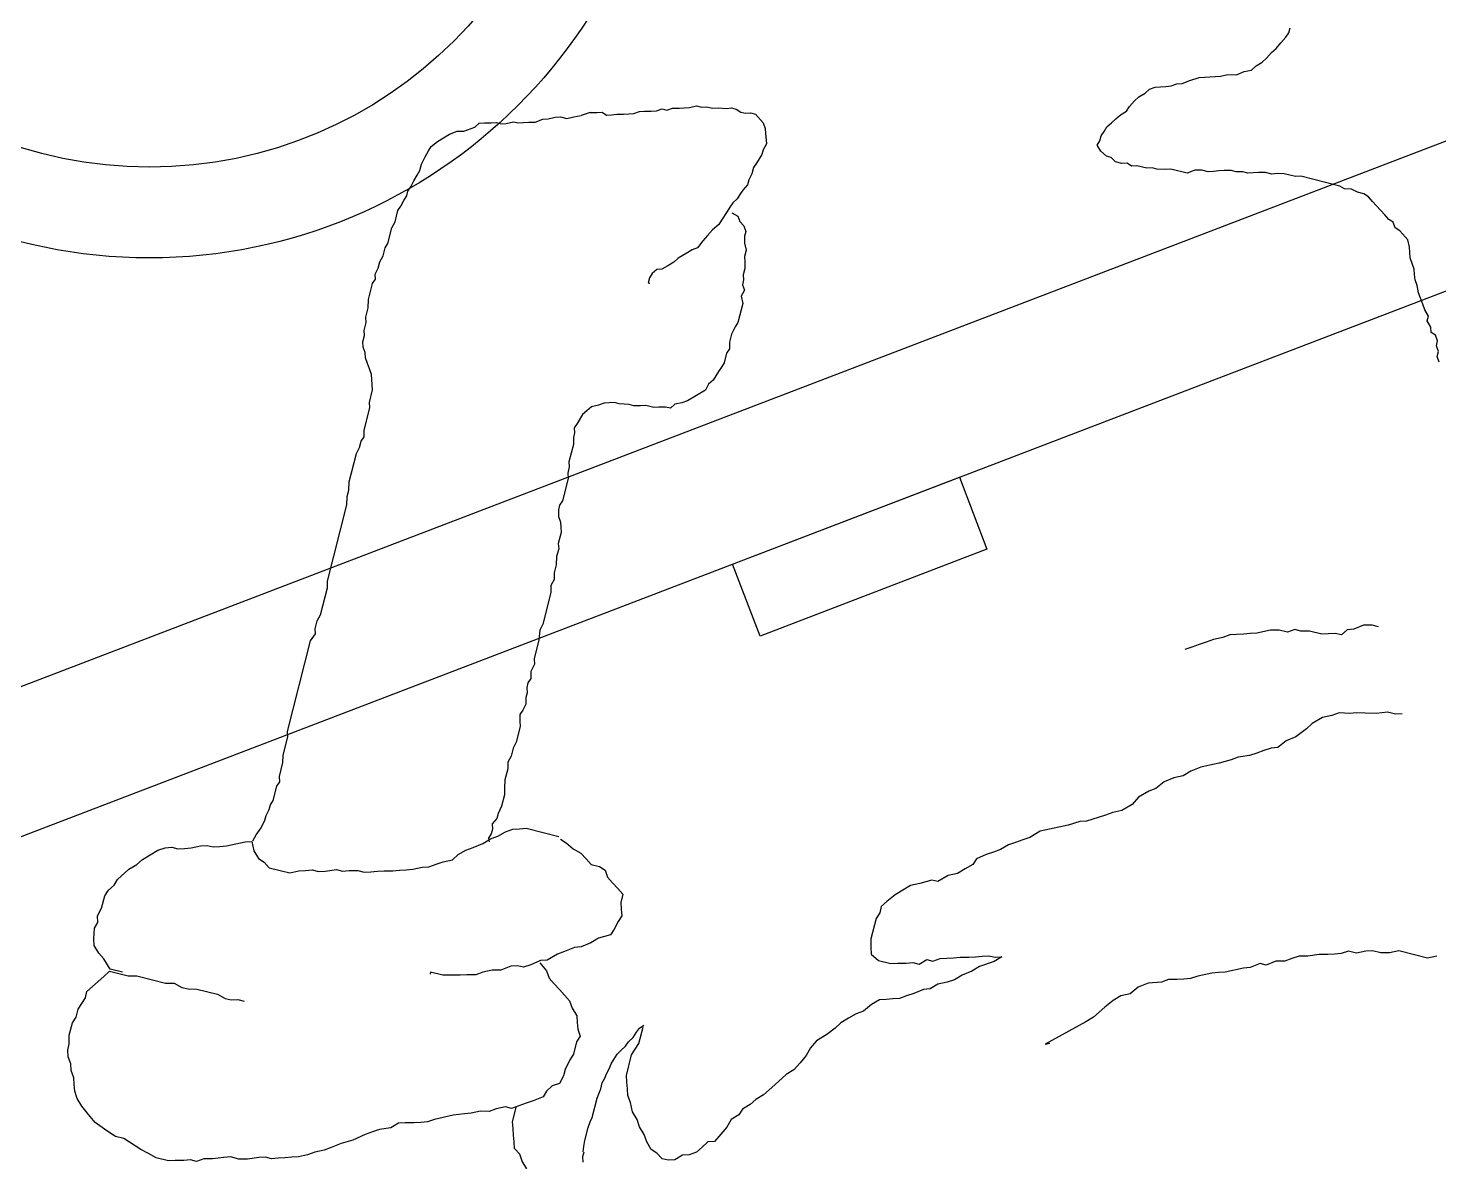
# Model space of a CAD drawing. Header units: millimetres. Extents: x 8159 to 14952, y 6817 to 11888.
# Drawn here: x 9439.02 to 9485.62, y 8558.6 to 8596.06 of the extents above; entities that cross this region are included whole.
import ezdxf

# ---------------------------------------------------------------- set-up
doc = ezdxf.new("R2010")
doc.units = ezdxf.units.MM
doc.header["$LTSCALE"] = 5
doc.layers.add('200-EquipBorder-2d', color=9, linetype='Continuous')
doc.layers.add('600-User-2D', color=7, linetype='Continuous')
for name, color, linetype, lineweight in [('3-YANGIN-DOLABI', 7, 'Continuous', 0), ('A-DUVAR', 5, 'Continuous', 18), ('anted', 10, 'Continuous', 0), ('FIBROBETON', 1, 'Continuous', 18), ('SİYAH', 253, 'Continuous', 5), ('YAZI', 250, 'Continuous', 30)]:
    doc.layers.add(name, color=color, linetype=linetype, lineweight=lineweight)

# ---------------------------------------------------------------- blocks, each defined once
blk = doc.blocks.new('A$C23C11219')
at = {"layer": 'FIBROBETON'}
blk.add_lwpolyline([(4170.991, 707.809), (4330.647, -537.528, 0.079118), (6057.442, 175.691), (5734.15, 708.989, 0.288304), (5090.273, 1000.528, -0.032207)], format="xyb", close=True, dxfattribs=at)
blk = doc.blocks.new('CUOCO')
at = {"layer": '600-User-2D'}
for p, q in [((12.124, 6.442), (12.328, 6.591)), ((12.328, 6.591), (12.532, 6.739)), ((12.532, 6.739), (12.777, 6.798)), ((12.777, 6.798), (12.998, 6.791)), ((12.998, 6.791), (13.267, 6.916)), ((13.267, 6.916), (13.488, 6.909)), ((13.488, 6.909), (13.685, 6.836)), ((13.685, 6.836), (13.834, 6.633)), ((13.834, 6.633), (14.007, 6.494)), ((16.289, 6.508), (16.301, 6.678)), ((18.163, 6.712), (18.287, 6.442)), ((11.447, 6.021), (11.675, 6.235)), ((11.675, 6.235), (11.903, 6.449)), ((11.903, 6.449), (12.124, 6.442)), ((14.007, 6.494), (14.131, 6.225)), ((14.131, 6.225), (14.19, 5.98)), ((16.209, 6.171), (16.161, 5.977)), ((16.249, 6.344), (16.209, 6.171)), ((16.232, 6.354), (16.289, 6.508)), ((18.287, 6.442), (18.346, 6.197)), ((18.346, 6.197), (18.495, 5.994)), ((10.878, 5.486), (11.016, 5.659)), ((11.016, 5.659), (11.285, 5.783)), ((11.285, 5.783), (11.447, 6.021)), ((14.19, 5.98), (14.314, 5.711)), ((14.314, 5.711), (14.373, 5.466)), ((16.161, 5.977), (16.008, 5.562)), ((18.488, 5.773), (18.481, 5.552)), ((18.495, 5.994), (18.488, 5.773)), ((10.135, 5.089), (10.405, 5.213)), ((10.405, 5.213), (10.608, 5.362)), ((10.608, 5.362), (10.878, 5.486)), ((14.373, 5.466), (14.498, 5.196)), ((14.498, 5.196), (14.532, 4.886)), ((15.844, 5.245), (15.615, 4.624)), ((15.919, 5.383), (15.844, 5.245)), ((16.008, 5.562), (15.919, 5.383)), ((18.474, 5.331), (18.467, 5.11)), ((18.481, 5.552), (18.474, 5.331)), ((23.355, 5.024), (23.78, 5.165)), ((23.78, 5.165), (24.18, 5.241)), ((24.18, 5.241), (24.515, 5.342)), ((24.515, 5.342), (24.761, 5.4)), ((24.761, 5.4), (25.071, 5.435)), ((25.071, 5.435), (25.317, 5.494)), ((25.317, 5.494), (25.627, 5.528)), ((25.627, 5.528), (25.849, 5.521)), ((25.849, 5.521), (26.07, 5.514)), ((26.07, 5.514), (26.291, 5.508)), ((26.291, 5.508), (26.512, 5.501)), ((26.512, 5.501), (26.709, 5.428)), ((26.709, 5.428), (26.93, 5.421)), ((26.93, 5.421), (27.306, 5.432)), ((27.306, 5.432), (27.593, 5.401)), ((27.593, 5.401), (27.855, 5.304)), ((27.855, 5.304), (28.077, 5.297)), ((28.077, 5.297), (28.453, 5.307)), ((28.453, 5.307), (28.74, 5.276)), ((28.74, 5.276), (28.985, 5.335)), ((28.985, 5.335), (29.182, 5.263)), ((29.182, 5.263), (29.403, 5.256)), ((29.403, 5.256), (29.69, 5.225)), ((29.69, 5.225), (29.911, 5.218)), ((29.911, 5.218), (30.304, 5.073)), ((9.32, 4.495), (9.728, 4.792)), ((9.728, 4.792), (9.931, 4.94)), ((9.931, 4.94), (10.135, 5.089)), ((14.532, 4.886), (14.591, 4.64)), ((18.208, 4.609), (18.454, 4.668)), ((18.467, 5.11), (18.298, 4.651)), ((18.454, 4.668), (18.651, 4.595)), ((18.961, 4.63), (19.207, 4.689)), ((19.207, 4.689), (19.493, 4.658)), ((19.493, 4.658), (19.804, 4.692)), ((19.804, 4.692), (20.025, 4.685)), ((20.025, 4.685), (20.402, 4.696)), ((20.402, 4.696), (21.024, 4.765)), ((21.024, 4.765), (21.269, 4.823)), ((21.269, 4.823), (21.49, 4.817)), ((21.49, 4.817), (21.711, 4.81)), ((21.711, 4.81), (21.998, 4.779)), ((21.998, 4.779), (22.219, 4.772)), ((22.219, 4.772), (22.488, 4.896)), ((22.488, 4.896), (22.864, 4.906)), ((22.864, 4.906), (23.11, 4.965)), ((23.11, 4.965), (23.355, 5.024)), ((30.304, 5.073), (30.543, 4.911)), ((30.543, 4.911), (30.781, 4.748)), ((30.781, 4.748), (30.954, 4.61)), ((-0.703, 3.79), (0.709, 4.387)), ((0.709, 4.387), (0.554, 4.37)), ((8.823, 4.156), (9.051, 4.371)), ((9.051, 4.371), (9.32, 4.495)), ((14.578, 4.198), (14.571, 3.977)), ((14.584, 4.419), (14.578, 4.198)), ((14.591, 4.64), (14.584, 4.419)), ((15.459, 4.328), (15.391, 4.141)), ((15.541, 4.486), (15.459, 4.328)), ((15.615, 4.624), (15.541, 4.486)), ((17.041, 4.07), (17.245, 4.219)), ((17.245, 4.219), (17.383, 4.391)), ((17.383, 4.391), (17.718, 4.492)), ((17.718, 4.492), (17.963, 4.55)), ((17.963, 4.55), (18.208, 4.609)), ((18.651, 4.595), (18.961, 4.63)), ((30.954, 4.61), (31.127, 4.472)), ((31.127, 4.472), (31.3, 4.334)), ((31.3, 4.334), (31.562, 4.237)), ((31.562, 4.237), (31.735, 4.099)), ((-0.973, 3.665), (-0.703, 3.79)), ((8.433, 3.704), (8.595, 3.942)), ((8.595, 3.942), (8.823, 4.156)), ((14.571, 3.977), (14.329, 3.321)), ((15.214, 3.853), (15.104, 3.682)), ((15.288, 3.991), (15.214, 3.853)), ((15.391, 4.141), (15.288, 3.991)), ((16.561, 3.577), (16.634, 3.773)), ((16.634, 3.773), (16.796, 4.012)), ((16.796, 4.012), (17.041, 4.07)), ((31.735, 4.099), (31.908, 3.961)), ((31.908, 3.961), (32.188, 3.709)), ((-1.674, 3.178), (-1.38, 3.368)), ((-1.38, 3.368), (-0.973, 3.665)), ((7.552, 3.134), (7.846, 3.324)), ((7.846, 3.324), (8.205, 3.49)), ((8.205, 3.49), (8.433, 3.704)), ((14.329, 3.321), (14.191, 3.149)), ((14.935, 3.415), (14.804, 3.251)), ((15.03, 3.544), (14.935, 3.415)), ((15.104, 3.682), (15.03, 3.544)), ((16.237, 3.1), (16.375, 3.273)), ((16.375, 3.273), (16.561, 3.577)), ((32.188, 3.709), (32.378, 3.416)), ((32.378, 3.416), (32.568, 3.122)), ((-12.46, 2.829), (-12.15, 2.863)), ((-12.15, 2.863), (-11.231, 2.525)), ((-2.882, 2.729), (-2.547, 2.83)), ((-2.547, 2.83), (-2.254, 3.02)), ((-2.254, 3.02), (-1.943, 3.054)), ((-1.943, 3.054), (-1.674, 3.178)), ((6.81, 2.737), (7.079, 2.862)), ((7.079, 2.862), (7.349, 2.986)), ((7.349, 2.986), (7.552, 3.134)), ((14.053, 2.976), (13.86, 2.451)), ((14.191, 3.149), (14.053, 2.976)), ((14.387, 2.886), (14.222, 2.759)), ((14.503, 3.009), (14.387, 2.886)), ((14.668, 3.136), (14.503, 3.009)), ((14.804, 3.251), (14.668, 3.136)), ((16.092, 2.706), (16.237, 3.1)), ((32.568, 3.122), (32.692, 2.853)), ((32.692, 2.853), (32.751, 2.608)), ((-11.231, 2.525), (-10.92, 2.56)), ((-10.92, 2.56), (-10.633, 2.528)), ((-10.633, 2.528), (-10.371, 2.432)), ((-10.371, 2.432), (-10.149, 2.425)), ((-10.149, 2.425), (-9.839, 2.459)), ((-9.839, 2.459), (-9.576, 2.363)), ((-9.576, 2.363), (-9.331, 2.422)), ((-9.331, 2.422), (-9.11, 2.415)), ((-9.11, 2.415), (-8.889, 2.408)), ((-8.889, 2.408), (-8.602, 2.377)), ((-8.602, 2.377), (-8.226, 2.387)), ((-8.226, 2.387), (-7.939, 2.356)), ((-7.939, 2.356), (-7.694, 2.415)), ((-7.694, 2.415), (-7.448, 2.474)), ((-7.448, 2.474), (-7.162, 2.442)), ((-7.162, 2.442), (-6.827, 2.543)), ((-6.827, 2.543), (-6.63, 2.47)), ((-6.63, 2.47), (-6.295, 2.57)), ((-6.295, 2.57), (-6.074, 2.563)), ((-6.074, 2.563), (-5.452, 2.633)), ((-5.452, 2.633), (-5.231, 2.626)), ((-5.231, 2.626), (-5.01, 2.619)), ((-5.01, 2.619), (-4.544, 2.671)), ((-4.544, 2.671), (-4.298, 2.729)), ((-4.298, 2.729), (-4.077, 2.722)), ((-4.077, 2.722), (-3.856, 2.716)), ((-3.856, 2.716), (-3.57, 2.684)), ((-3.57, 2.684), (-3.324, 2.743)), ((-3.324, 2.743), (-2.882, 2.729)), ((5.093, 2.326), (5.339, 2.385)), ((5.339, 2.385), (5.56, 2.378)), ((5.56, 2.378), (5.781, 2.371)), ((5.781, 2.371), (6.002, 2.364)), ((6.002, 2.364), (6.271, 2.489)), ((6.271, 2.489), (6.565, 2.679)), ((6.565, 2.679), (6.81, 2.737)), ((13.976, 2.473), (13.826, 2.387)), ((14.091, 2.595), (13.976, 2.473)), ((14.222, 2.759), (14.091, 2.595)), ((15.954, 2.534), (16.092, 2.706)), ((16.013, 2.289), (15.954, 2.534)), ((32.744, 2.387), (32.737, 2.166)), ((32.751, 2.608), (32.744, 2.387)), ((3.197, 1.832), (3.467, 1.957)), ((3.467, 1.957), (3.712, 2.015)), ((3.712, 2.015), (4.023, 2.05)), ((4.023, 2.05), (4.292, 2.174)), ((4.292, 2.174), (4.513, 2.167)), ((4.513, 2.167), (4.848, 2.267)), ((4.848, 2.267), (5.093, 2.326)), ((15.999, 1.847), (16.006, 2.068)), ((16.006, 2.068), (16.013, 2.289)), ((32.737, 2.166), (32.796, 1.921)), ((32.796, 1.921), (32.789, 1.7)), ((1.833, 1.366), (2.103, 1.49)), ((2.103, 1.49), (2.593, 1.608)), ((2.593, 1.608), (2.862, 1.732)), ((2.862, 1.732), (3.197, 1.832)), ((16.124, 1.577), (15.999, 1.847)), ((16.182, 1.332), (16.124, 1.577)), ((32.789, 1.7), (32.848, 1.455)), ((32.848, 1.455), (32.841, 1.234)), ((2.054, 1.359), (1.833, 1.366)), ((2.251, 1.287), (2.054, 1.359)), ((2.472, 1.28), (2.251, 1.287)), ((2.693, 1.273), (2.472, 1.28)), ((2.914, 1.266), (2.693, 1.273)), ((3.201, 1.235), (2.914, 1.266)), ((3.422, 1.228), (3.201, 1.235)), ((3.643, 1.221), (3.422, 1.228)), ((3.864, 1.214), (3.643, 1.221)), ((4.109, 1.273), (3.864, 1.214)), ((4.306, 1.201), (4.109, 1.273)), ((4.576, 1.325), (4.306, 1.201)), ((4.773, 1.252), (4.576, 1.325)), ((4.994, 1.245), (4.773, 1.252)), ((5.28, 1.214), (4.994, 1.245)), ((5.501, 1.208), (5.28, 1.214)), ((5.895, 1.063), (5.501, 1.208)), ((6.11, 0.835), (5.895, 1.063)), ((16.331, 1.129), (16.182, 1.332)), ((16.48, 0.925), (16.331, 1.129)), ((32.769, 1.037), (32.738, 0.75)), ((32.841, 1.234), (32.769, 1.037)), ((6.072, 0.327), (6.103, 0.614)), ((6.103, 0.614), (6.11, 0.835)), ((16.628, 0.721), (16.48, 0.925)), ((16.777, 0.517), (16.628, 0.721)), ((16.836, 0.272), (16.777, 0.517)), ((32.738, 0.75), (32.593, 0.357)), ((5.83, -0.329), (6.072, 0.327)), ((17.026, -0.021), (16.836, 0.272)), ((17.002, -0.087), (17.337, 0.013)), ((17.337, 0.013), (17.582, 0.072)), ((17.582, 0.072), (17.779, 0)), ((18, -0.007), (18.335, 0.093)), ((18.335, 0.093), (18.621, 0.062)), ((18.621, 0.062), (18.932, 0.096)), ((18.932, 0.096), (19.178, 0.155)), ((19.178, 0.155), (19.464, 0.124)), ((19.464, 0.124), (19.685, 0.117)), ((19.685, 0.117), (19.972, 0.086)), ((19.972, 0.086), (20.259, 0.055)), ((20.259, 0.055), (20.653, -0.09)), ((27.077, 0.152), (26.88, 0.225)), ((27.298, 0.146), (27.077, 0.152)), ((27.495, 0.073), (27.298, 0.146)), ((27.733, -0.089), (27.495, 0.073)), ((32.455, 0.184), (32.358, -0.078)), ((32.593, 0.357), (32.455, 0.184)), ((5.692, -0.502), (5.83, -0.329)), ((15.285, -0.498), (15.62, -0.398)), ((15.62, -0.398), (15.841, -0.404)), ((15.841, -0.404), (16.176, -0.304)), ((16.176, -0.304), (16.421, -0.246)), ((16.421, -0.246), (16.781, -0.08)), ((16.781, -0.08), (17.002, -0.087)), ((17.779, 0), (18, -0.007)), ((20.653, -0.09), (20.677, -0.024)), ((28.39, -0.331), (27.733, -0.089)), ((28.676, -0.362), (28.39, -0.331)), ((28.873, -0.434), (28.676, -0.362)), ((29.112, -0.597), (28.873, -0.434)), ((32.082, -0.424), (32.01, -0.621)), ((32.22, -0.251), (32.082, -0.424)), ((32.358, -0.078), (32.22, -0.251)), ((5.122, -1.037), (5.416, -0.847)), ((5.416, -0.847), (5.62, -0.698)), ((5.62, -0.698), (5.692, -0.502)), ((14.315, -1.109), (14.477, -0.871)), ((14.477, -0.871), (14.615, -0.698)), ((14.615, -0.698), (15.016, -0.622)), ((15.016, -0.622), (15.285, -0.498)), ((29.398, -0.628), (29.112, -0.597)), ((30.317, -0.966), (29.398, -0.628)), ((31.602, -0.918), (31.399, -1.066)), ((32.01, -0.621), (31.602, -0.918)), ((3.316, -1.489), (3.675, -1.323)), ((3.675, -1.323), (3.872, -1.396)), ((3.872, -1.396), (4.273, -1.32)), ((4.273, -1.32), (4.584, -1.285)), ((4.584, -1.285), (4.853, -1.161)), ((4.853, -1.161), (5.122, -1.037)), ((14.17, -1.503), (14.177, -1.282)), ((14.177, -1.282), (14.315, -1.109)), ((30.604, -0.997), (30.317, -0.966)), ((31.195, -1.214), (30.604, -0.997)), ((30.777, -1.135), (31.171, -1.28)), ((31.171, -1.28), (31.337, -1.639)), ((31.399, -1.066), (31.195, -1.214)), ((2.329, -1.945), (2.467, -1.772)), ((2.467, -1.772), (2.736, -1.648)), ((2.736, -1.648), (3.005, -1.524)), ((3.005, -1.524), (3.316, -1.489)), ((14.066, -1.986), (14.163, -1.724)), ((14.163, -1.724), (14.17, -1.503)), ((31.337, -1.639), (31.485, -1.843)), ((31.485, -1.843), (31.61, -2.112)), ((0.988, -2.346), (1.234, -2.287)), ((1.234, -2.287), (1.503, -2.163)), ((1.503, -2.163), (1.748, -2.104)), ((1.748, -2.104), (1.994, -2.045)), ((1.994, -2.045), (2.329, -1.945)), ((14.215, -2.19), (14.066, -1.986)), ((14.364, -2.393), (14.215, -2.19)), ((31.61, -2.112), (31.603, -2.333)), ((-1.194, -2.809), (-0.794, -2.733)), ((-0.794, -2.733), (-0.483, -2.698)), ((-0.483, -2.698), (-0.172, -2.663)), ((-0.172, -2.663), (0.139, -2.629)), ((0.139, -2.629), (0.498, -2.463)), ((0.498, -2.463), (0.743, -2.404)), ((0.743, -2.404), (0.988, -2.346)), ((14.512, -2.597), (14.364, -2.393)), ((14.571, -2.842), (14.512, -2.597)), ((31.548, -2.685), (31.41, -2.858)), ((31.603, -2.333), (31.548, -2.685)), ((-3.204, -3.41), (-2.976, -3.195)), ((-2.976, -3.195), (-2.617, -3.03)), ((-2.617, -3.03), (-2.306, -2.995)), ((-2.306, -2.995), (-2.061, -2.936)), ((-2.061, -2.936), (-1.816, -2.878)), ((-1.816, -2.878), (-1.415, -2.802)), ((-1.415, -2.802), (-1.194, -2.809)), ((14.744, -2.98), (14.571, -2.842)), ((15.006, -3.077), (14.744, -2.98)), ((15.155, -3.281), (15.006, -3.077)), ((31.403, -3.079), (31.241, -3.317)), ((31.41, -2.858), (31.403, -3.079)), ((-4.102, -3.824), (-3.809, -3.634)), ((-3.809, -3.634), (-3.563, -3.575)), ((-3.563, -3.575), (-3.204, -3.41)), ((15.304, -3.484), (15.155, -3.281)), ((15.542, -3.647), (15.304, -3.484)), ((15.756, -3.874), (15.542, -3.647)), ((19.545, -3.705), (19.342, -3.853)), ((19.856, -3.67), (19.545, -3.705)), ((20.101, -3.612), (19.856, -3.67)), ((20.347, -3.553), (20.101, -3.612)), ((20.568, -3.56), (20.347, -3.553)), ((20.879, -3.525), (20.568, -3.56)), ((21.1, -3.532), (20.879, -3.525)), ((21.321, -3.539), (21.1, -3.532)), ((21.542, -3.546), (21.321, -3.539)), ((21.828, -3.577), (21.542, -3.546)), ((22.049, -3.584), (21.828, -3.577)), ((22.271, -3.591), (22.049, -3.584)), ((22.492, -3.598), (22.271, -3.591)), ((22.689, -3.67), (22.492, -3.598)), ((22.975, -3.701), (22.689, -3.67)), ((23.196, -3.708), (22.975, -3.701)), ((23.393, -3.781), (23.196, -3.708)), ((31.096, -3.711), (30.958, -3.883)), ((31.241, -3.317), (31.096, -3.711)), ((-5.663, -4.218), (-5.352, -4.183)), ((-5.352, -4.183), (-5.017, -4.083)), ((-5.017, -4.083), (-4.748, -3.959)), ((-4.748, -3.959), (-4.437, -3.924)), ((-4.437, -3.924), (-4.102, -3.824)), ((15.929, -4.013), (15.756, -3.874)), ((17.021, -4.489), (15.971, -4.102)), ((18.492, -4.137), (18.223, -4.261)), ((18.292, -4.289), (18.279, -4.169)), ((18.827, -4.036), (18.492, -4.137)), ((19.072, -3.978), (18.827, -4.036)), ((19.342, -3.853), (19.072, -3.978)), ((23.77, -3.77), (23.393, -3.781)), ((23.991, -3.777), (23.77, -3.77)), ((24.188, -3.85), (23.991, -3.777)), ((24.409, -3.856), (24.188, -3.85)), ((24.63, -3.863), (24.409, -3.856)), ((24.941, -3.829), (24.63, -3.863)), ((25.597, -4.07), (24.941, -3.829)), ((25.746, -4.274), (25.597, -4.07)), ((30.754, -4.032), (30.616, -4.205)), ((30.958, -3.883), (30.754, -4.032)), ((-8.247, -4.757), (-7.953, -4.567)), ((-7.953, -4.567), (-7.732, -4.574)), ((-7.732, -4.574), (-7.487, -4.515)), ((-7.487, -4.515), (-7.242, -4.456)), ((-7.242, -4.456), (-6.996, -4.397)), ((-6.996, -4.397), (-6.62, -4.387)), ((-6.62, -4.387), (-6.375, -4.328)), ((-6.375, -4.328), (-5.974, -4.252)), ((-5.974, -4.252), (-5.663, -4.218)), ((17.242, -4.496), (17.021, -4.489)), ((17.463, -4.503), (17.242, -4.496)), ((17.708, -4.444), (17.463, -4.503)), ((17.977, -4.32), (17.708, -4.444)), ((18.223, -4.261), (17.977, -4.32)), ((18.124, -4.746), (18.129, -4.575)), ((18.129, -4.575), (18.185, -4.422)), ((18.185, -4.422), (18.292, -4.289)), ((25.918, -4.412), (25.746, -4.274)), ((26.043, -4.681), (25.918, -4.412)), ((29.939, -4.626), (29.735, -4.774)), ((30.208, -4.502), (29.939, -4.626)), ((30.616, -4.205), (30.208, -4.502)), ((-9.169, -5.237), (-8.965, -5.088)), ((-8.965, -5.088), (-8.582, -4.857)), ((-8.582, -4.857), (-8.247, -4.757)), ((17.748, -5.298), (17.892, -5.063)), ((17.892, -5.063), (17.948, -4.911)), ((17.948, -4.911), (18.124, -4.746)), ((26.04, -5.009), (25.915, -5.194)), ((26.078, -4.992), (26.043, -4.681)), ((26.299, -4.999), (26.078, -4.992)), ((26.92, -4.93), (26.299, -4.999)), ((27.141, -4.937), (26.92, -4.93)), ((27.362, -4.944), (27.141, -4.937)), ((27.559, -5.016), (27.362, -4.944)), ((27.78, -5.023), (27.559, -5.016)), ((28.091, -4.989), (27.78, -5.023)), ((28.312, -4.995), (28.091, -4.989)), ((28.533, -5.002), (28.312, -4.995)), ((28.73, -5.075), (28.533, -5.002)), ((28.951, -5.082), (28.73, -5.075)), ((29.197, -5.023), (28.951, -5.082)), ((29.466, -4.899), (29.197, -5.023)), ((29.735, -4.774), (29.466, -4.899)), ((-12.156, -5.254), (-11.935, -5.261)), ((-11.935, -5.261), (-11.673, -5.358)), ((-11.673, -5.358), (-11.296, -5.347)), ((-11.296, -5.347), (-10.944, -5.402)), ((-10.944, -5.402), (-10.657, -5.434)), ((-10.657, -5.434), (-10.436, -5.44)), ((-10.436, -5.44), (-10.084, -5.496)), ((-10.084, -5.496), (-9.839, -5.437)), ((-9.839, -5.437), (-9.528, -5.402)), ((-9.528, -5.402), (-9.169, -5.237)), ((17.617, -5.654), (17.748, -5.298)), ((25.72, -5.41), (25.575, -5.645)), ((25.915, -5.194), (25.72, -5.41)), ((17.55, -6.148), (17.593, -5.875)), ((17.593, -5.875), (17.617, -5.654)), ((25.394, -5.981), (25.338, -6.134)), ((25.519, -5.797), (25.394, -5.981)), ((25.575, -5.645), (25.519, -5.797)), ((17.396, -6.725), (17.419, -6.503)), ((17.419, -6.503), (17.55, -6.148)), ((25.231, -6.267), (25.063, -6.724)), ((25.338, -6.134), (25.231, -6.267)), ((17.177, -7.163), (17.27, -6.909)), ((17.27, -6.909), (17.396, -6.725)), ((24.956, -6.857), (24.951, -7.028)), ((25.063, -6.724), (24.956, -6.857)), ((16.864, -7.854), (17.051, -7.347)), ((17.051, -7.347), (17.177, -7.163)), ((24.951, -7.028), (24.783, -7.485)), ((16.859, -8.025), (16.864, -7.854)), ((24.759, -7.707), (24.535, -8.316)), ((24.783, -7.485), (24.759, -7.707)), ((-11.672, -8.189), (-11.475, -8.261)), ((-11.475, -8.261), (-11.188, -8.292)), ((-11.188, -8.292), (-10.853, -8.192)), ((-10.853, -8.192), (-10.632, -8.199)), ((-10.632, -8.199), (-10.428, -8.051)), ((-10.428, -8.051), (-10.231, -8.123)), ((-10.231, -8.123), (-10.01, -8.13)), ((-10.01, -8.13), (-9.789, -8.137)), ((-9.789, -8.137), (-9.395, -8.282)), ((-9.395, -8.282), (-9.109, -8.313)), ((-9.109, -8.313), (-8.912, -8.385)), ((-8.912, -8.385), (-8.667, -8.327)), ((-8.667, -8.327), (-8.404, -8.423)), ((-6.767, -8.43), (-6.522, -8.371)), ((-6.522, -8.371), (-6.211, -8.337)), ((-6.211, -8.337), (-5.965, -8.278)), ((-5.965, -8.278), (-5.72, -8.219)), ((-5.72, -8.219), (-5.475, -8.161)), ((-5.475, -8.161), (-5.23, -8.102)), ((16.603, -8.565), (16.728, -8.38)), ((16.728, -8.38), (16.835, -8.247)), ((16.835, -8.247), (16.859, -8.025)), ((24.535, -8.316), (24.529, -8.486)), ((-8.404, -8.423), (-8.117, -8.454)), ((-8.117, -8.454), (-7.651, -8.403)), ((-7.651, -8.403), (-7.43, -8.409)), ((-7.43, -8.409), (-7.209, -8.416)), ((-7.209, -8.416), (-6.988, -8.423)), ((-6.988, -8.423), (-6.767, -8.43)), ((16.523, -8.939), (16.579, -8.786)), ((16.579, -8.786), (16.603, -8.565)), ((24.529, -8.486), (23.465, -11.379)), ((16.355, -9.395), (16.462, -9.262)), ((16.462, -9.262), (16.518, -9.109)), ((16.518, -9.109), (16.523, -8.939)), ((16.187, -9.852), (16.331, -9.617)), ((16.331, -9.617), (16.355, -9.395)), ((15.957, -10.632), (16.181, -10.023)), ((16.181, -10.023), (16.187, -9.852)), ((15.896, -10.955), (15.957, -10.632)), ((15.397, -12.154), (15.77, -11.139)), ((15.77, -11.139), (15.896, -10.955)), ((23.27, -11.595), (23.264, -11.766)), ((23.465, -11.379), (23.27, -11.595)), ((23.171, -12.02), (23.046, -12.204)), ((23.264, -11.766), (23.171, -12.02)), ((15.223, -12.782), (15.247, -12.56)), ((15.247, -12.56), (15.373, -12.376)), ((15.373, -12.376), (15.397, -12.154)), ((23.046, -12.204), (22.728, -13.067)), ((15.087, -13.308), (15.13, -13.035)), ((15.13, -13.035), (15.223, -12.782)), ((14.994, -13.561), (15.087, -13.308)), ((22.704, -13.288), (21.807, -15.724)), ((22.728, -13.067), (22.704, -13.288)), ((14.858, -14.087), (14.989, -13.732)), ((14.989, -13.732), (14.994, -13.561)), ((14.847, -14.429), (14.853, -14.258)), ((14.893, -14.619), (14.847, -14.429)), ((14.853, -14.258), (14.858, -14.087)), ((14.813, -14.993), (14.869, -14.841)), ((14.869, -14.841), (14.893, -14.619)), ((14.445, -15.837), (14.706, -15.126)), ((14.706, -15.126), (14.813, -14.993)), ((14.439, -16.008), (14.445, -15.837)), ((21.807, -15.724), (21.765, -15.996)), ((14.359, -16.382), (14.365, -16.211)), ((14.365, -16.211), (14.439, -16.008)), ((21.69, -16.199), (21.647, -16.472)), ((21.765, -15.996), (21.69, -16.199)), ((-14.574, -16.678), (-14.527, -16.873)), ((14.154, -16.94), (14.359, -16.382)), ((21.647, -16.472), (21.311, -17.385)), ((-14.538, -17.224), (-14.596, -17.38)), ((-14.527, -16.873), (-14.585, -17.029)), ((-14.585, -17.029), (-14.538, -17.224)), ((14.074, -17.314), (14.13, -17.161)), ((14.13, -17.161), (14.154, -16.94)), ((-14.596, -17.38), (-14.549, -17.575)), ((-14.549, -17.575), (-14.412, -17.684)), ((-14.412, -17.684), (-14.417, -17.86)), ((13.748, -17.885), (13.962, -17.618)), ((13.962, -17.618), (14.069, -17.484)), ((14.069, -17.484), (14.074, -17.314)), ((21.186, -17.569), (21.111, -17.772)), ((21.311, -17.385), (21.186, -17.569)), ((-14.417, -17.86), (-14.318, -18.074)), ((-14.318, -18.074), (-14.376, -18.23)), ((9.629, -18.27), (10.254, -17.982)), ((10.254, -17.982), (10.443, -17.936)), ((10.443, -17.936), (10.684, -17.909)), ((10.684, -17.909), (10.841, -17.795)), ((10.841, -17.795), (10.994, -17.851)), ((10.994, -17.851), (11.216, -17.875)), ((11.216, -17.875), (11.387, -17.88)), ((11.387, -17.88), (11.64, -17.973)), ((11.64, -17.973), (11.811, -17.979)), ((11.811, -17.979), (12.033, -18.003)), ((12.033, -18.003), (12.185, -18.059)), ((12.185, -18.059), (12.509, -18.12)), ((12.509, -18.12), (12.661, -18.176)), ((13.003, -18.187), (13.193, -18.142)), ((13.193, -18.142), (13.433, -18.115)), ((13.433, -18.115), (13.591, -18)), ((13.591, -18), (13.748, -17.885)), ((20.98, -18.127), (20.719, -18.838)), ((21.004, -17.906), (20.98, -18.127)), ((21.111, -17.772), (21.004, -17.906)), ((-14.376, -18.23), (-14.277, -18.444)), ((-14.277, -18.444), (-14.23, -18.638)), ((9.239, -18.703), (9.346, -18.569)), ((9.346, -18.569), (9.503, -18.454)), ((9.503, -18.454), (9.629, -18.27)), ((12.661, -18.176), (12.832, -18.182)), ((12.832, -18.182), (13.003, -18.187)), ((-14.23, -18.638), (-14.137, -19.028)), ((-14.137, -19.028), (-14.109, -19.274)), ((8.806, -19.408), (8.918, -19.103)), ((8.918, -19.103), (9.025, -18.97)), ((9.025, -18.97), (9.132, -18.836)), ((9.132, -18.836), (9.239, -18.703)), ((20.714, -19.009), (20.564, -19.415)), ((20.719, -18.838), (20.714, -19.009)), ((-14.109, -19.274), (-14.063, -19.469)), ((-14.063, -19.469), (-14.068, -19.644)), ((8.676, -19.763), (8.7, -19.541)), ((8.7, -19.541), (8.806, -19.408)), ((20.564, -19.415), (20.554, -19.757)), ((-14.068, -19.644), (-14.073, -19.82)), ((-14.073, -19.82), (-14.027, -20.015)), ((-14.027, -20.015), (-13.98, -20.209)), ((8.438, -20.252), (8.582, -20.017)), ((8.582, -20.017), (8.676, -19.763)), ((20.554, -19.757), (20.548, -19.927)), ((20.548, -19.927), (20.594, -20.117)), ((-13.985, -20.385), (-13.991, -20.56)), ((-13.98, -20.209), (-13.985, -20.385)), ((8.107, -20.994), (8.331, -20.385)), ((8.331, -20.385), (8.438, -20.252)), ((20.594, -20.117), (20.639, -20.307)), ((20.639, -20.307), (20.685, -20.496)), ((20.685, -20.496), (20.679, -20.667)), ((-13.991, -20.56), (-13.963, -20.807)), ((-13.963, -20.807), (-13.727, -21.13)), ((20.679, -20.667), (20.725, -20.857)), ((20.725, -20.857), (20.72, -21.028)), ((-13.727, -21.13), (-13.59, -21.24)), ((-13.59, -21.24), (-13.543, -21.435)), ((8.008, -21.419), (8.134, -21.234)), ((8.054, -21.608), (8.008, -21.419)), ((8.134, -21.234), (8.107, -20.994)), ((20.64, -21.402), (20.546, -21.655)), ((20.645, -21.231), (20.64, -21.402)), ((20.72, -21.028), (20.645, -21.231)), ((-13.543, -21.435), (-13.406, -21.544)), ((-13.406, -21.544), (-13.288, -21.706)), ((-13.288, -21.706), (-13.052, -22.03)), ((7.993, -21.931), (7.998, -21.761)), ((7.998, -21.761), (8.054, -21.608)), ((20.541, -21.826), (20.429, -22.131)), ((20.546, -21.655), (20.541, -21.826)), ((-13.052, -22.03), (-12.934, -22.191)), ((-12.934, -22.191), (-12.816, -22.353)), ((-12.816, -22.353), (-12.679, -22.463)), ((7.889, -22.527), (7.894, -22.356)), ((7.894, -22.356), (7.918, -22.134)), ((7.918, -22.134), (7.993, -21.931)), ((10.819, -22.396), (10.977, -22.281)), ((10.977, -22.281), (11.084, -22.148)), ((11.084, -22.148), (11.14, -21.995)), ((11.14, -21.995), (11.089, -21.977)), ((20.429, -22.131), (20.386, -22.403)), ((-12.679, -22.463), (-12.471, -22.539)), ((-12.471, -22.539), (-12.281, -22.668)), ((-12.281, -22.668), (-12.054, -22.693)), ((-12.054, -22.693), (-11.916, -22.803)), ((-11.916, -22.803), (-10.666, -23.263)), ((7.814, -22.73), (7.889, -22.527)), ((7.841, -22.97), (7.814, -22.73)), ((9.588, -22.922), (9.796, -22.826)), ((9.796, -22.826), (10.074, -22.698)), ((10.074, -22.698), (10.232, -22.583)), ((10.232, -22.583), (10.44, -22.487)), ((10.44, -22.487), (10.648, -22.391)), ((10.648, -22.391), (10.819, -22.396)), ((20.386, -22.403), (20.2, -22.91)), ((-10.666, -23.263), (-10.49, -23.269)), ((-10.49, -23.269), (-10.125, -23.403)), ((7.761, -23.344), (7.817, -23.192)), ((7.817, -23.192), (7.841, -22.97)), ((9.027, -23.349), (9.203, -23.184)), ((9.203, -23.184), (9.398, -22.968)), ((9.398, -22.968), (9.588, -22.922)), ((20.087, -23.215), (19.962, -23.399)), ((20.093, -23.044), (20.087, -23.215)), ((20.2, -22.91), (20.093, -23.044)), ((-10.125, -23.403), (-9.897, -23.428)), ((-9.897, -23.428), (-9.722, -23.433)), ((-9.722, -23.433), (-9.513, -23.51)), ((-9.513, -23.51), (-9.286, -23.534)), ((-9.286, -23.534), (-9.11, -23.54)), ((-9.11, -23.54), (-8.935, -23.545)), ((-8.935, -23.545), (-8.778, -23.603)), ((-8.778, -23.603), (-8.551, -23.628)), ((-8.551, -23.628), (-8.394, -23.685)), ((-8.394, -23.685), (-8.167, -23.71)), ((-8.167, -23.71), (-7.991, -23.715)), ((-7.991, -23.715), (-7.816, -23.721)), ((-7.816, -23.721), (-7.64, -23.726)), ((-7.64, -23.726), (-7.432, -23.803)), ((-7.204, -23.828), (-6.938, -23.748)), ((-6.938, -23.748), (-6.417, -23.94)), ((7.806, -23.534), (7.761, -23.344)), ((7.921, -23.691), (7.806, -23.534)), ((7.967, -23.881), (7.921, -23.691)), ((8.517, -23.795), (8.624, -23.662)), ((8.624, -23.662), (8.851, -23.515)), ((8.851, -23.515), (9.027, -23.349)), ((19.887, -23.602), (19.762, -23.786)), ((19.962, -23.399), (19.887, -23.602)), ((-7.432, -23.803), (-7.204, -23.828)), ((-6.417, -23.94), (-6.241, -23.945)), ((-6.241, -23.945), (-5.961, -23.989)), ((-5.961, -23.989), (-5.805, -24.047)), ((-5.805, -24.047), (-5.63, -24.052)), ((-5.63, -24.052), (-5.317, -24.167)), ((-5.317, -24.167), (-5.141, -24.173)), ((-5.141, -24.173), (-5.004, -24.282)), ((8.151, -24.006), (7.967, -23.881)), ((8.09, -24.33), (8.197, -24.196)), ((8.197, -24.196), (8.303, -24.063)), ((8.303, -24.063), (8.517, -23.795)), ((19.562, -24.174), (19.375, -24.681)), ((19.668, -24.04), (19.562, -24.174)), ((19.762, -23.786), (19.668, -24.04)), ((-5.004, -24.282), (-4.829, -24.288)), ((-4.829, -24.288), (-4.62, -24.365)), ((-4.62, -24.365), (-4.502, -24.526)), ((-4.502, -24.526), (-4.346, -24.584)), ((-4.346, -24.584), (-4.176, -24.765)), ((7.719, -24.712), (7.825, -24.578)), ((7.825, -24.578), (7.932, -24.444)), ((7.932, -24.444), (8.09, -24.33)), ((19.375, -24.681), (19.249, -24.865)), ((-4.186, -25.116), (-4.244, -25.272)), ((-4.077, -24.979), (-4.186, -25.116)), ((-4.176, -24.765), (-4.077, -24.979)), ((7.361, -25.214), (7.486, -25.029)), ((7.486, -25.029), (7.542, -24.877)), ((7.542, -24.877), (7.719, -24.712)), ((19.249, -24.865), (19.119, -25.221)), ((-4.463, -25.546), (-4.625, -25.664)), ((-4.354, -25.409), (-4.463, -25.546)), ((-4.244, -25.272), (-4.354, -25.409)), ((7.073, -25.684), (7.179, -25.55)), ((7.179, -25.55), (7.286, -25.417)), ((7.286, -25.417), (7.361, -25.214)), ((18.886, -25.538), (18.779, -25.672)), ((19.012, -25.354), (18.886, -25.538)), ((19.119, -25.221), (19.012, -25.354)), ((-5.162, -25.999), (-5.272, -26.136)), ((-4.949, -25.9), (-5.162, -25.999)), ((-4.787, -25.782), (-4.949, -25.9)), ((-4.625, -25.664), (-4.787, -25.782)), ((6.784, -26.154), (6.91, -25.969)), ((6.91, -25.969), (6.966, -25.817)), ((6.966, -25.817), (7.073, -25.684)), ((18.617, -25.958), (18.491, -26.142)), ((18.723, -25.824), (18.617, -25.958)), ((18.779, -25.672), (18.723, -25.824)), ((-5.829, -26.522), (-5.99, -26.64)), ((-5.615, -26.424), (-5.829, -26.522)), ((-5.453, -26.306), (-5.615, -26.424)), ((-5.272, -26.136), (-5.453, -26.306)), ((6.768, -26.666), (6.774, -26.496)), ((6.774, -26.496), (6.784, -26.154)), ((18.259, -26.46), (18.184, -26.663)), ((18.366, -26.326), (18.259, -26.46)), ((18.491, -26.142), (18.366, -26.326)), ((-9.408, -26.92), (-9.57, -27.038)), ((-9.161, -26.893), (-9.408, -26.92)), ((-8.895, -26.813), (-9.161, -26.893)), ((-8.615, -26.857), (-8.895, -26.813)), ((-8.368, -26.83), (-8.615, -26.857)), ((-8.193, -26.835), (-8.368, -26.83)), ((-8.017, -26.841), (-8.193, -26.835)), ((-7.842, -26.846), (-8.017, -26.841)), ((-7.666, -26.852), (-7.842, -26.846)), ((-7.348, -26.791), (-7.666, -26.852)), ((-7.082, -26.712), (-7.348, -26.791)), ((-6.907, -26.717), (-7.082, -26.712)), ((-6.712, -26.671), (-6.907, -26.717)), ((-6.536, -26.676), (-6.712, -26.671)), ((-6.361, -26.682), (-6.536, -26.676)), ((-6.185, -26.687), (-6.361, -26.682)), ((-5.99, -26.64), (-6.185, -26.687)), ((6.814, -26.856), (6.768, -26.666)), ((7.044, -27.171), (6.814, -26.856)), ((18.04, -26.898), (17.914, -27.082)), ((18.184, -26.663), (18.04, -26.898)), ((-10.126, -27.425), (-10.288, -27.543)), ((-9.945, -27.255), (-10.126, -27.425)), ((-9.783, -27.137), (-9.945, -27.255)), ((-9.57, -27.038), (-9.783, -27.137)), ((7.196, -27.227), (7.044, -27.171)), ((7.367, -27.233), (7.196, -27.227)), ((7.519, -27.289), (7.367, -27.233)), ((7.653, -27.395), (7.519, -27.289)), ((7.805, -27.452), (7.653, -27.395)), ((7.976, -27.457), (7.805, -27.452)), ((8.249, -27.5), (7.976, -27.457)), ((17.581, -27.362), (17.164, -27.555)), ((17.808, -27.216), (17.581, -27.362)), ((17.914, -27.082), (17.808, -27.216)), ((-10.65, -27.883), (-10.759, -28.02)), ((-10.469, -27.713), (-10.65, -27.883)), ((-10.288, -27.543), (-10.469, -27.713)), ((8.42, -27.505), (8.249, -27.5)), ((8.623, -27.58), (8.42, -27.505)), ((8.794, -27.585), (8.623, -27.58)), ((8.946, -27.641), (8.794, -27.585)), ((9.187, -27.614), (8.946, -27.641)), ((9.358, -27.62), (9.187, -27.614)), ((9.529, -27.625), (9.358, -27.62)), ((9.75, -27.649), (9.529, -27.625)), ((9.94, -27.604), (9.75, -27.649)), ((10.092, -27.66), (9.94, -27.604)), ((10.282, -27.614), (10.092, -27.66)), ((10.453, -27.62), (10.282, -27.614)), ((10.675, -27.644), (10.453, -27.62)), ((10.846, -27.649), (10.675, -27.644)), ((11.035, -27.603), (10.846, -27.649)), ((11.206, -27.609), (11.035, -27.603)), ((11.377, -27.614), (11.206, -27.609)), ((11.599, -27.638), (11.377, -27.614)), ((11.77, -27.643), (11.599, -27.638)), ((11.941, -27.649), (11.77, -27.643)), ((12.075, -27.756), (11.941, -27.649)), ((12.246, -27.761), (12.075, -27.756)), ((12.467, -27.785), (12.246, -27.761)), ((12.467, -27.785), (12.777, -27.726)), ((13.018, -27.699), (12.777, -27.726)), ((13.258, -27.673), (13.018, -27.699)), ((13.461, -27.747), (13.258, -27.673)), ((13.632, -27.753), (13.461, -27.747)), ((13.873, -27.726), (13.632, -27.753)), ((14.044, -27.731), (13.873, -27.726)), ((14.303, -27.654), (14.044, -27.731)), ((14.524, -27.678), (14.303, -27.654)), ((14.695, -27.683), (14.524, -27.678)), ((14.866, -27.689), (14.695, -27.683)), ((15.019, -27.745), (14.866, -27.689)), ((15.259, -27.718), (15.019, -27.745)), ((15.43, -27.723), (15.259, -27.718)), ((15.582, -27.779), (15.43, -27.723)), ((15.753, -27.785), (15.582, -27.779)), ((15.975, -27.809), (15.753, -27.785)), ((16.146, -27.814), (15.975, -27.809)), ((16.304, -27.699), (16.146, -27.814)), ((16.683, -27.608), (16.304, -27.699)), ((16.905, -27.632), (16.683, -27.608)), ((17.164, -27.555), (16.905, -27.632)), ((-10.759, -28.02), (-10.817, -28.176))]:
    blk.add_line(p, q, dxfattribs=at)

msp = doc.modelspace()

# ---------------------------------------------------------------- hatches: boundary and pattern name
at = {"layer": 'SİYAH', "extrusion": (-1e-16, 0.010673, 0.999943)}
h = msp.add_hatch(dxfattribs=at)
h.set_pattern_fill('ANSI31', color=256, angle=-90, style=0)
h.set_pattern_definition([(315, (93577.551, 99433.0874), (2.24506403, 2.24506403), [])])
h.paths.add_polyline_path([(9477.183, 8720.405), (9483.506, 8706.802), (9445.82, 8689.287), (9290.018, 8611.838), (9159.966, 8542.702), (9084.784, 8500.285), (8983.702, 8441.657), (8975.959, 8454.504), (9011.699, 8476.088), (9141.782, 8549.846), (9163.733, 8561.866), (9283.082, 8625.138), (9305.349, 8636.561), (9439.333, 8702.813)])

# ---------------------------------------------------------------- linework, layer by layer
at = {"layer": '200-EquipBorder-2d', "elevation": 130.203}
for points in [[(9322.272, 8621.103), (9490.367, 8685.475), (9522.554, 8601.427), (9354.458, 8537.055)], [(9329.458, 8616.456), (9487.679, 8677.047), (9515.737, 8603.778), (9357.516, 8543.188)], [(9462.289, 8578.349), (9469.782, 8581.219), (9470.692, 8578.843), (9463.199, 8575.973)]]:
    msp.add_lwpolyline(points, close=True, dxfattribs=at)
at = {"layer": '200-EquipBorder-2d'}
for radius in [17.223, 14.223]:
    msp.add_circle((9443.028, 8605.69, 130.203), radius, dxfattribs=at)
at = {"layer": 'A-DUVAR', "extrusion": (0, 0.010673, 0.999943), "elevation": 217.921}
msp.add_lwpolyline([(9477.183, 8720.405), (9483.506, 8706.802), (9445.82, 8689.287), (9290.018, 8611.838), (9159.966, 8542.702), (9084.784, 8500.285), (8983.702, 8441.657), (8975.959, 8454.504), (9011.699, 8476.088), (9141.782, 8549.846), (9163.733, 8561.866), (9283.082, 8625.138), (9305.349, 8636.561), (9439.333, 8702.813)], close=True, dxfattribs=at)
for points in [[(9011.699, 8476.088), (9141.782, 8549.846), (9163.733, 8561.866), (9283.082, 8625.138), (9305.349, 8636.561), (9439.333, 8702.813), (9477.183, 8720.405)], [(8983.702, 8441.657), (9020.484, 8463.826), (9149.084, 8536.743), (9170.849, 8548.661), (9290.018, 8611.838), (9312.097, 8623.164), (9445.82, 8689.287), (9483.506, 8706.802)]]:
    msp.add_lwpolyline(points, dxfattribs=at)
at = {"layer": 'anted', "ltscale": 3, "extrusion": (0, 0.010673, 0.999943), "elevation": 217.921}
msp.add_lwpolyline([(11856.76, 9414.676), (11856.76, 7096.248), (8385.9, 7096.248), (8385.9, 9414.676)], close=True, dxfattribs=at)
msp.add_lwpolyline([(11856.76, 9414.676), (11856.76, 7096.248), (8385.9, 7096.248), (8385.9, 9414.676)], close=True, dxfattribs=at)
msp.add_lwpolyline([(11856.76, 9414.676), (11856.76, 7096.248), (8385.9, 7096.248), (8385.9, 9414.676)], close=True, dxfattribs=at)
msp.add_lwpolyline([(11856.76, 9414.676), (11856.76, 7096.248), (8385.9, 7096.248), (8385.9, 9414.676)], close=True, dxfattribs=at)
at = {"layer": 'YAZI', "linetype": 'Continuous', "ltscale": 10, "extrusion": (0, 0.010673, 0.999943), "elevation": 240.507}
for points in [[(8159.11, 9661.148), (12372.465, 9661.148), (12372.465, 6815.051), (8159.11, 6815.051)], [(8159.11, 9661.148), (12372.465, 9661.148), (12372.465, 6815.051), (8159.11, 6815.051)], [(8159.11, 9661.148), (12372.465, 9661.148), (12372.465, 6815.051), (8159.11, 6815.051)], [(8159.11, 9661.148), (12372.465, 9661.148), (12372.465, 6815.051), (8159.11, 6815.051)], [(8199.97, 9620.288), (12331.605, 9620.288), (12331.605, 6855.911), (8199.97, 6855.911)], [(8254.373, 9565.885), (12277.202, 9565.885), (12277.202, 6910.314), (8254.373, 6910.314)]]:
    msp.add_lwpolyline(points, close=True, dxfattribs=at)

# ---------------------------------------------------------------- block references
at = {"layer": '3-YANGIN-DOLABI', "extrusion": (0, 0.010673, 0.999943), "rotation": 183.318814803488}
msp.add_blockref('A$C23C11219', (14647.132, 8757.754, 217.921), dxfattribs=at)
at = {"layer": '600-User-2D', "rotation": 185.946204651313}
msp.add_blockref('CUOCO', (9472.864, 8566.924, 130.203), dxfattribs=at)

doc.saveas('drawing.dxf')
